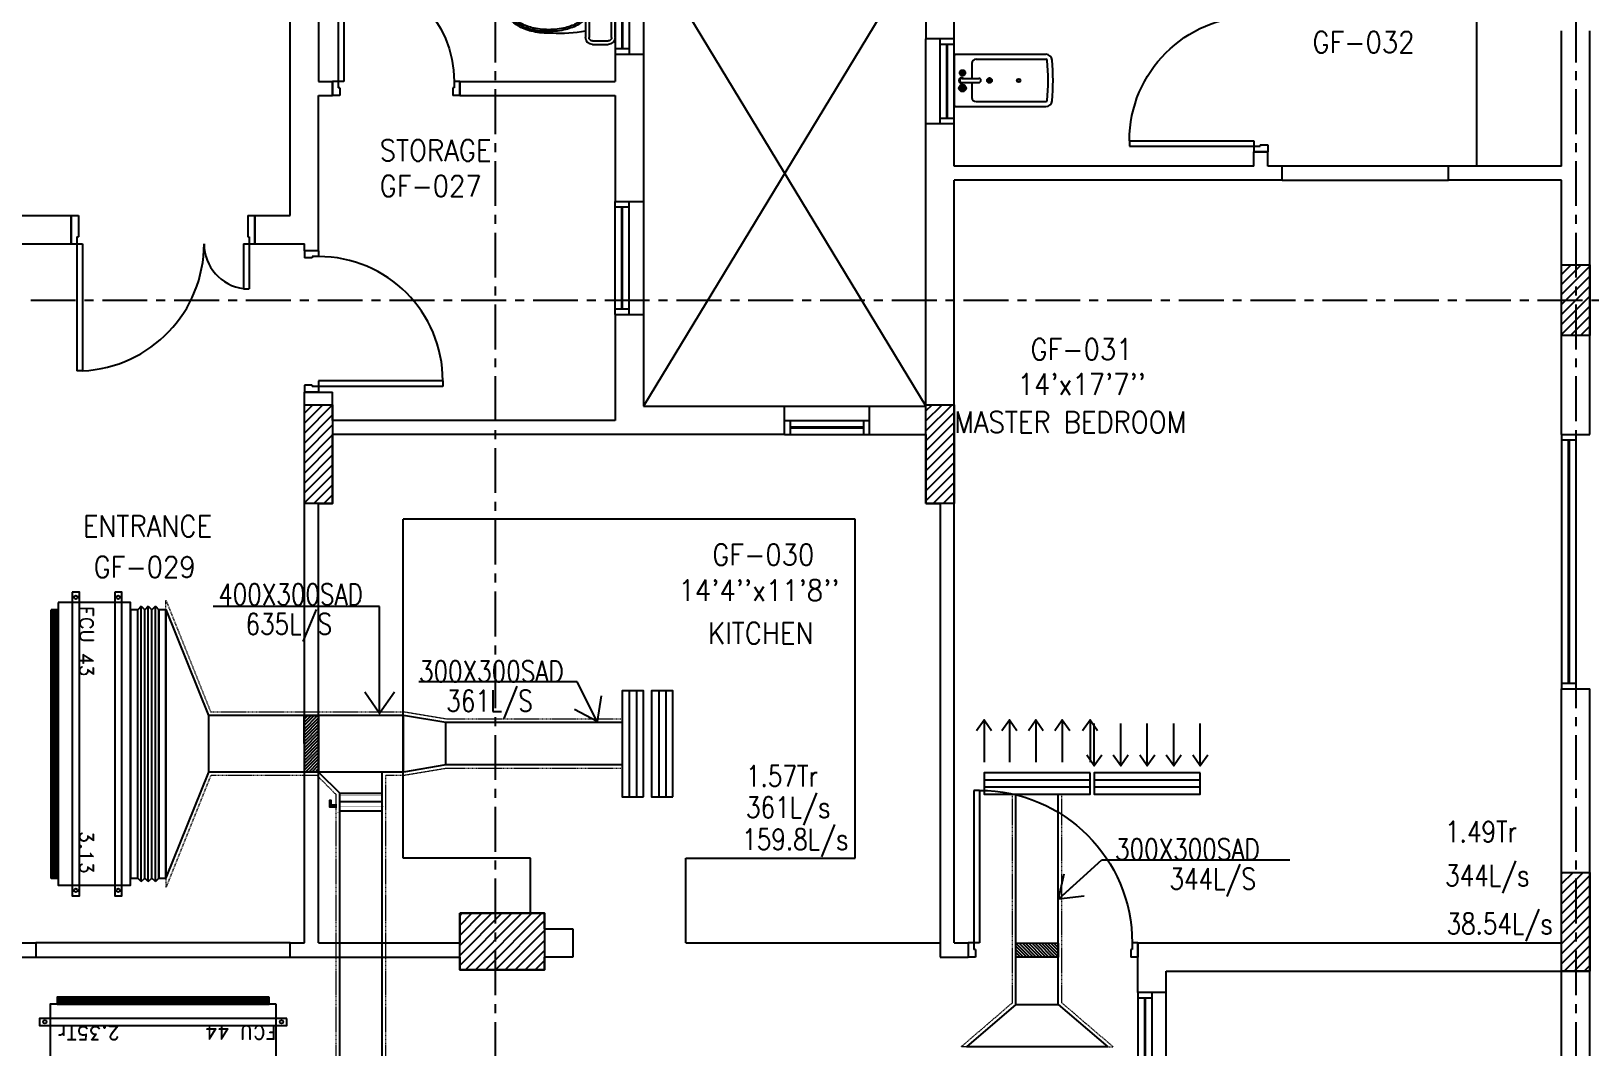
# Model space of a CAD drawing. Header units: millimetres. Extents: x -1288794 to 2153086, y -2701644 to -1428868.
# Drawn here: x 982575 to 993609, y -1500654 to -1493463 of the extents above; entities that cross this region are included whole.
import ezdxf

# ---------------------------------------------------------------- set-up
doc = ezdxf.new("R2010")
doc.units = ezdxf.units.MM
doc.header["$LTSCALE"] = 100
for name, pattern in [('CENTER', [50.8, 31.75, -6.35, 6.35, -6.35]), ('DASHED2', [9.525, 6.35, -3.175]), ('HIDDEN', [9.525, 6.35, -3.175])]:
    doc.linetypes.add(name, pattern=pattern)
for name, color, linetype in [('A-ANNO-TEXT', 8, 'Continuous'), ('A-DOOR', 4, 'Continuous'), ('A-FLOR-OVHD', 4, 'DASHED2'), ('A-FLOR-PFIX', 8, 'Continuous'), ('A-FLOR-SPCL', 8, 'Continuous'), ('A-GLAZ', 5, 'Continuous'), ('A-GRID', 253, 'CENTER'), ('A-WALL-FULL', 8, 'Continuous'), ('AC- VD', 5, 'Continuous'), ('AC-FD', 1, 'Continuous'), ('AC-HLTEXT', 100, 'Continuous'), ('AC-SAD', 3, 'Continuous'), ('AC-SAD TEXT', 3, 'Continuous'), ('FCU-AC', 160, 'Continuous'), ('L1-E014-C22-VAC (08-08-2010)$0$ETA-AC-DAMPER', 4, 'Continuous'), ('RETURN GRILL RIGHT', 1, 'Continuous'), ('S-COL- HACT.', 9, 'Continuous'), ('S-COL.', 8, 'Continuous'), ('SAD RIGHT', 3, 'Continuous'), ('SUPPLY GRILL RIGHT', 3, 'Continuous')]:
    doc.layers.add(name, color=color, linetype=linetype)
doc.layers.add('INSULATION', color=1, linetype='Continuous', lineweight=5)
doc.styles.add('ROMAND', font='romand')
doc.styles.add('ROMANS', font='romans.shx', dxfattribs={"width": 0.8})
doc.styles.add('SIMPLEX', font='simplex.shx', dxfattribs={"width": 0.8})
doc.dimstyles.new('100 of DIM2', dxfattribs={"dimscale": 0, "dimtxt": 200, "dimasz": 150, "dimexe": 75, "dimexo": 200, "dimgap": 75, "dimtad": 1, "dimdec": 0, "dimrnd": 5, "dimzin": 0, "dimdsep": 46, "dimtxsty": 'ROMANS', "dimblk": 'ARCHTICK', "dimcen": 100, "dimclrd": 94, "dimclre": 94, "dimclrt": 2, "dimadec": 0, "dimazin": 0, "dimtfac": 1, "dimtdec": 0, "dimtofl": 0, "dimtmove": 2, "dimatfit": 3, "dimldrblk": 'OPEN90', "dimfxl": 75, "dimtolj": 1, "dimtzin": 0, "dimarcsym": 0})
pattern_1 = [(45, (2089964.023, -1109556.65), (-35.355339, 35.355339), [])]

# ---------------------------------------------------------------- blocks, each defined once
blk = doc.blocks.new('W-180')
for p, q in [((1800, 100), (0, 100)), ((1800, 0), (0, 0)), ((40, 0), (40, 100)), ((1760, 100), (1760, 0))]:
    blk.add_line(p, q)
at = {"linetype": 'Continuous'}
for p, q in [((1760, 53), (40, 53)), ((1760, 47), (40, 47))]:
    blk.add_line(p, q, dxfattribs=at)
blk = doc.blocks.new('BIDET-1')
for p, q in [((175, 0), (-175, 0)), ((-185, -10), (-185, -649)), ((-39, -59), (-69, -59)), ((-54, -44), (-54, -74)), ((-15, -54), (-15, -174)), ((15, -54), (15, -174)), ((39, -59), (69, -59)), ((54, -44), (54, -74)), ((185, -10), (185, -649)), ((-150, -155), (-150, -649)), ((-15, -125), (-120, -125)), ((120, -125), (15, -125)), ((150, -155), (150, -649)), ((12, -250), (-12, -250)), ((-9, -259), (9, -241)), ((-9, -241), (9, -259)), ((0, -238), (0, -262))]:
    blk.add_line(p, q)
for centre, radius in [((-54, -59), 25), ((-54, -59), 20), ((-54, -59), 15.2), ((-54, -59), 10.2), ((54, -59), 20), ((54, -59), 15.2), ((54, -59), 10.2), ((0, -250), 17.5), ((0, -250), 12.5), ((0, -457), 12.5), ((0, -457), 10)]:
    blk.add_circle(centre, radius)
for centre, radius, start, end in [((-175, -10), 10, 90, 180), ((175, -10), 10, 0, 90), ((0, -54), 20, 318.5904, 221.4096), ((0, -54), 15, 0, 180), ((-120, -155), 30, 90, 180), ((0, -174), 15, 180, 0), ((120, -155), 30, 0, 90), ((-140, -649), 45, 180, 265.2062), ((-140, -649), 10, 180, 265.2062), ((0, 1020), 1685, 265.2062, 274.7938), ((140, -649), 10, 274.7938, 0), ((140, -649), 45, 274.7938, 0), ((0, 1020), 1720, 265.2062, 274.7938)]:
    blk.add_arc(centre, radius, start, end)
blk = doc.blocks.new('D-100-R1')
for p, q in [((-80, 980), (-80, 100)), ((-80, 980), (-40, 980)), ((-40, 980), (-40, 55)), ((-1000, 100), (-1000, 0)), ((-1000, 100), (-960, 100)), ((-960, 100), (-960, 55)), ((-960, 55), (-950, 55)), ((-950, 55), (-950, 0)), ((-80, 100), (0, 100)), ((-50, 55), (-50, 0)), ((-50, 55), (-40, 55)), ((-50, 0), (0, 0)), ((0, 100), (0, 0)), ((-1000, 0), (-950, 0))]:
    blk.add_line(p, q)
at = {"linetype": 'Continuous'}
blk.add_arc((-80, 100), 880, 90, 180, dxfattribs=at)
blk = doc.blocks.new('D-90-R1')
for p, q in [((-80, 880), (-40, 880)), ((-80, 880), (-80, 100)), ((-40, 880), (-40, 55)), ((-900, 100), (-860, 100)), ((-900, 100), (-900, 0)), ((-860, 100), (-860, 55)), ((-860, 55), (-850, 55)), ((-850, 55), (-850, 0)), ((-80, 100), (0, 100)), ((-50, 55), (-40, 55)), ((-50, 55), (-50, 0)), ((-50, 0), (0, 0)), ((0, 100), (0, 0)), ((-900, 0), (-850, 0))]:
    blk.add_line(p, q)
at = {"linetype": 'Continuous'}
blk.add_arc((-80, 100), 780, 90, 180, dxfattribs=at)
blk = doc.blocks.new('W-60')
for p, q in [((600, 100), (0, 100)), ((600, 0), (0, 0)), ((40, 0), (40, 100)), ((560, 100), (560, 0))]:
    blk.add_line(p, q)
at = {"linetype": 'Continuous'}
for p, q in [((560, 53), (40, 53)), ((560, 47), (40, 47))]:
    blk.add_line(p, q, dxfattribs=at)
blk = doc.blocks.new('D-130-R')
for p, q in [((1220, 200), (1220, 1100)), ((1220, 1100), (1260, 1100)), ((1260, 200), (1260, 1100)), ((80, 520), (40, 520)), ((40, 200), (40, 520)), ((80, 200), (80, 520)), ((0, 0), (0, 200)), ((80, 200), (0, 200)), ((40, 150), (40, 200)), ((50, 150), (40, 150)), ((50, 0), (50, 150)), ((1300, 200), (1220, 200)), ((1260, 150), (1250, 150)), ((1250, 0), (1250, 150)), ((1260, 150), (1260, 200)), ((1300, 0), (1300, 200)), ((50, 0), (0, 0)), ((1300, 0), (1250, 0))]:
    blk.add_line(p, q)
for centre, radius, start, end in [((1260, 200), 900, 92.5473, 180), ((40, 200), 320, 0, 82.8192)]:
    blk.add_arc(centre, radius, start, end)
blk = doc.blocks.new('WC-1')
for p, q in [((-210, 0), (210, 0)), ((-260, -160), (-260, -50)), ((-235, -160), (-235, -50)), ((-210, -25), (210, -25)), ((235, -50), (235, -160)), ((260, -50), (260, -160)), ((210, -185), (-210, -185)), ((210, -210), (-210, -210)), ((91, -223), (-91, -223)), ((86, -235), (-86, -235))]:
    blk.add_line(p, q)
for radius in [22.1, 17.1]:
    blk.add_circle((-6, -107), radius)
for centre, radius, start, end in [((-210, -50), 50, 90, 180), ((-210, -50), 25, 90, 180), ((210, -50), 50, 360, 90), ((210, -50), 25, 360, 90), ((-210, -160), 50, 180, 270), ((-210, -160), 25, 180, 270), ((722, -383), 904, 168.9529, 184.0632), ((210, -160), 25, 270, 360), ((210, -160), 50, 270, 360), ((178, -428), 341, 149.8586, 166.4766), ((178, -428), 328, 149.8586, 166.4766), ((69, -365), 214, 138.4152, 149.8586), ((69, -365), 201, 139.9943, 149.8586), ((-69, -365), 201, 30.1414, 40.0057), ((-69, -365), 214, 30.1414, 41.5848), ((-178, -428), 328, 13.5234, 30.1414), ((-178, -428), 341, 13.5234, 30.1414), ((352, -470), 520, 166.4766, 180), ((352, -470), 507, 166.4766, 180), ((-352, -470), 507, 360, 13.5234), ((-352, -470), 520, 360, 13.5234), ((352, -470), 532, 177.5541, 180), ((352, -470), 532, 180, 193.5234), ((352, -470), 520, 180, 193.5234), ((352, -470), 507, 180, 193.5234), ((-352, -470), 507, 346.4766, 360), ((-352, -470), 520, 346.4766, 360), ((-352, -470), 532, 346.4766, 360), ((-352, -470), 532, 360, 2.4459), ((178, -512), 353, 193.5234, 210.1414), ((178, -512), 341, 193.5234, 210.1414), ((178, -512), 328, 193.5234, 210.1414), ((-178, -512), 328, 329.8586, 346.4766), ((-178, -512), 341, 329.8586, 346.4766), ((-178, -512), 353, 329.8586, 346.4766), ((69, -575), 226, 210.1414, 234.4972), ((69, -575), 214, 210.1414, 234.4972), ((69, -575), 201, 210.1414, 234.4972), ((0, -672), 108, 234.4972, 270), ((0, -672), 95.9, 234.4972, 270), ((0, -672), 83.4, 234.4972, 270), ((0, -672), 83.4, 270, 305.5028), ((0, -672), 95.9, 270, 305.5028), ((0, -672), 108, 270, 305.5028), ((-69, -575), 201, 305.5028, 329.8586), ((-69, -575), 214, 305.5028, 329.8586), ((-69, -575), 226, 305.5028, 329.8586)]:
    blk.add_arc(centre, radius, start, end)
at = {"linetype": 'Continuous', "ltscale": 50}
blk.add_arc((-722, -383), 904, 355.9368, 11.0471, dxfattribs=at)
blk = doc.blocks.new('D-120-R1')
for p, q in [((-80, 1180), (-40, 1180)), ((-80, 1180), (-80, 100)), ((-40, 1180), (-40, 55)), ((-1200, 100), (-1160, 100)), ((-1200, 100), (-1200, 0)), ((-1160, 100), (-1160, 55)), ((-1160, 55), (-1150, 55)), ((-1150, 55), (-1150, 0)), ((-80, 100), (0, 100)), ((-50, 55), (-40, 55)), ((-50, 55), (-50, 0)), ((-50, 0), (0, 0)), ((0, 100), (0, 0)), ((-1200, 0), (-1150, 0))]:
    blk.add_line(p, q)
at = {"linetype": 'Continuous'}
blk.add_arc((-80, 100), 1080, 90, 180, dxfattribs=at)
blk = doc.blocks.new('W-120')
for p, q in [((1200, 100), (0, 100)), ((1200, 0), (0, 0)), ((40, 0), (40, 100)), ((1160, 100), (1160, 0))]:
    blk.add_line(p, q)
at = {"linetype": 'Continuous'}
for p, q in [((1160, 53), (40, 53)), ((1160, 47), (40, 47))]:
    blk.add_line(p, q, dxfattribs=at)
blk = doc.blocks.new('W-80')
for p, q in [((800, 100), (0, 100)), ((800, 0), (0, 0)), ((40, 0), (40, 100)), ((760, 100), (760, 0))]:
    blk.add_line(p, q)
at = {"linetype": 'Continuous'}
for p, q in [((760, 53), (40, 53)), ((760, 47), (40, 47))]:
    blk.add_line(p, q, dxfattribs=at)
blk = doc.blocks.new('_ArchTick')
at = {"color": 0, "linetype": 'ByBlock', "const_width": 0.15}
blk.add_lwpolyline([(-0.5, -0.5), (0.5, 0.5)], dxfattribs=at)
blk = doc.blocks.new('grill')
at = {"layer": 'SUPPLY GRILL RIGHT'}
for p, q in [((665706, -1490217), (665656, -1490217)), ((665656, -1490217), (665656, -1490967)), ((665756, -1490217), (665706, -1490217)), ((665706, -1490217), (665706, -1490967))]:
    blk.add_line(p, q, dxfattribs=at)
blk.add_lwpolyline([(665756, -1490967), (665756, -1490217), (665606, -1490217), (665606, -1490967)], close=True, dxfattribs=at)
blk = doc.blocks.new('grillreturn')
at = {"layer": 'RETURN GRILL RIGHT'}
for p, q in [((665656, -1489444), (665656, -1490194)), ((665706, -1489444), (665706, -1490194))]:
    blk.add_line(p, q, dxfattribs=at)
blk.add_lwpolyline([(665756, -1490194), (665756, -1489444), (665606, -1489444), (665606, -1490194)], close=True, dxfattribs=at)
blk = doc.blocks.new('*U356')
at = {"layer": 'L1-E014-C22-VAC (08-08-2010)$0$ETA-AC-DAMPER', "color": 5}
for p, q in [((-33, 0), (-33, 300)), ((33, 0), (33, 300))]:
    blk.add_line(p, q, dxfattribs=at)
for points, const_width in [([(-91, 300), (91, 300)], 1.82), ([(0, 0), (0, 314)], 1.5), ([(-91, 0), (91, 0)], 1.82), ([(-48, 0), (-48, -20), (48, -20), (48, 0)], 1.5)]:
    blk.add_lwpolyline(points, dxfattribs=dict(at, const_width=const_width))
at = {"layer": 'L1-E014-C22-VAC (08-08-2010)$0$ETA-AC-DAMPER', "color": 5, "const_width": 1.82}
blk.add_lwpolyline([(75, 300), (75, 0), (-75, 0), (-75, 300)], close=True, dxfattribs=at)
at = {"layer": 'L1-E014-C22-VAC (08-08-2010)$0$ETA-AC-DAMPER', "color": 5}
blk.add_lwpolyline([(6, -20), (6, -62), (40, -62), (40, -72), (-6, -72), (-6, -20)], dxfattribs=at)
blk = doc.blocks.new('fcu 2.5 tr')
h = blk.add_hatch()
h.set_pattern_fill('NET', color=3)
h.paths.add_polyline_path([(83172, -1587743), (81672, -1587743), (81672, -1587793), (83172, -1587793)])
at = {"layer": 'FCU-AC'}
for p, q in [((81672, -1587030), (81647, -1587055)), ((83172, -1587030), (81672, -1587030)), ((83197, -1587055), (83172, -1587030)), ((83197, -1587055), (81647, -1587055)), ((81672, -1587080), (81647, -1587055)), ((81672, -1587080), (81647, -1587105)), ((83197, -1587105), (81647, -1587105)), ((81672, -1587130), (81647, -1587105)), ((81672, -1587130), (81647, -1587155)), ((83172, -1587080), (81672, -1587080)), ((83172, -1587080), (81672, -1587080)), ((83172, -1587130), (81672, -1587130)), ((83172, -1587130), (81672, -1587130)), ((83197, -1587055), (83172, -1587080)), ((83197, -1587105), (83172, -1587080)), ((83197, -1587105), (83172, -1587130)), ((83197, -1587155), (83172, -1587130)), ((83197, -1587155), (81647, -1587155)), ((81672, -1587180), (81647, -1587155)), ((83197, -1587155), (83172, -1587180))]:
    blk.add_line(p, q, dxfattribs=at)
at = {"layer": 'FCU-AC', "color": 1}
for p, q in [((83172, -1586980), (81672, -1586980)), ((81672, -1586980), (81672, -1587030)), ((81672, -1587030), (83172, -1587030)), ((83172, -1587030), (83172, -1586980)), ((83172, -1587180), (81672, -1587180)), ((81672, -1587180), (81672, -1587230)), ((81672, -1587230), (83172, -1587230)), ((83172, -1587230), (83172, -1587180))]:
    blk.add_line(p, q, dxfattribs=at)
at = {"layer": 'FCU-AC'}
blk.add_lwpolyline([(81622, -1587743), (83222, -1587743), (83222, -1587230), (81622, -1587230)], close=True, dxfattribs=at)
at = {"layer": 'FCU-AC', "color": 6}
for points in [[(81547, -1587343), (83297, -1587343), (83297, -1587293), (81547, -1587293)], [(81547, -1587643), (83297, -1587643), (83297, -1587593), (81547, -1587593)]]:
    blk.add_lwpolyline(points, close=True, dxfattribs=at)
at = {"layer": 'FCU-AC', "color": 3}
blk.add_lwpolyline([(81672, -1587793), (83172, -1587793), (83172, -1587743), (81672, -1587743)], close=True, dxfattribs=at)
at = {"layer": 'FCU-AC', "color": 6}
for centre in [(81584, -1587318), (83259, -1587318), (81584, -1587618), (83259, -1587618)]:
    blk.add_circle(centre, 12.5, dxfattribs=at)
blk = doc.blocks.new('fcu 3.5 tr')
at = {"layer": 'FCU-AC'}
h = blk.add_hatch(dxfattribs=at)
h.set_pattern_fill('NET', color=3)
h.paths.add_polyline_path([(100970, -1580238), (99070, -1580238), (99070, -1580288), (100970, -1580288)])
for p, q in [((99045, -1579550), (99070, -1579525)), ((100970, -1579525), (99070, -1579525)), ((100995, -1579550), (100970, -1579525)), ((100995, -1579550), (99045, -1579550)), ((99045, -1579550), (99070, -1579575)), ((99045, -1579600), (99070, -1579575)), ((100995, -1579600), (99045, -1579600)), ((99045, -1579600), (99070, -1579625)), ((99045, -1579650), (99070, -1579625)), ((100970, -1579575), (99070, -1579575)), ((100970, -1579575), (99070, -1579575)), ((100970, -1579625), (99070, -1579625)), ((100970, -1579625), (99070, -1579625)), ((100995, -1579550), (100970, -1579575)), ((100995, -1579600), (100970, -1579575)), ((100995, -1579600), (100970, -1579625)), ((100995, -1579650), (100970, -1579625)), ((100995, -1579650), (99045, -1579650)), ((99045, -1579650), (99070, -1579675)), ((100995, -1579650), (100970, -1579675))]:
    blk.add_line(p, q, dxfattribs=at)
at = {"layer": 'FCU-AC', "color": 1}
for p, q in [((100970, -1579475), (99070, -1579475)), ((99070, -1579475), (99070, -1579525)), ((99070, -1579525), (100970, -1579525)), ((100970, -1579525), (100970, -1579475)), ((100970, -1579675), (99070, -1579675)), ((99070, -1579675), (99070, -1579725)), ((99070, -1579725), (100970, -1579725)), ((100970, -1579725), (100970, -1579675))]:
    blk.add_line(p, q, dxfattribs=at)
at = {"layer": 'FCU-AC'}
blk.add_lwpolyline([(99020, -1580238), (101020, -1580238), (101020, -1579725), (99020, -1579725)], close=True, dxfattribs=at)
at = {"layer": 'FCU-AC', "color": 6}
for points in [[(98945, -1579838), (101095, -1579838), (101095, -1579788), (98945, -1579788)], [(98945, -1580138), (101095, -1580138), (101095, -1580088), (98945, -1580088)]]:
    blk.add_lwpolyline(points, close=True, dxfattribs=at)
at = {"layer": 'FCU-AC', "color": 3}
blk.add_lwpolyline([(99070, -1580288), (100970, -1580288), (100970, -1580238), (99070, -1580238)], close=True, dxfattribs=at)
at = {"layer": 'FCU-AC', "color": 6}
for centre in [(98982, -1579813), (101057, -1579813), (98982, -1580113), (101057, -1580113)]:
    blk.add_circle(centre, 12.5, dxfattribs=at)
blk = doc.blocks.new('SUPPLY GRILL RIGHT')
at = {"layer": 'SUPPLY GRILL RIGHT'}
for p, q in [((375, 25), (-375, 25)), ((375, -25), (375, 25)), ((375, -25), (-375, -25)), ((375, -75), (375, -25))]:
    blk.add_line(p, q, dxfattribs=at)
blk.add_lwpolyline([(-375, -75), (375, -75), (375, 75), (-375, 75)], close=True, dxfattribs=at)
for points in [[(-375, -450), (-375, -150)], [(-178.5, -450), (-178.5, -150)], [(9, -450), (9, -150)], [(196.5, -450), (196.5, -150)], [(375, -450), (375, -150)]]:
    blk.add_leader(points, dimstyle='100 of DIM2', override={"dimscale": 1, "dimasz": 75, "dimtad": 0, "dimclrd": 0, "dimfxl": 0.2}, dxfattribs=at)
blk = doc.blocks.new('RETURN GRILL RIGHT')
at = {"layer": 'RETURN GRILL RIGHT'}
for p, q in [((375, 25), (-375, 25)), ((375, -25), (-375, -25))]:
    blk.add_line(p, q, dxfattribs=at)
blk.add_lwpolyline([(-375, -75), (375, -75), (375, 75), (-375, 75)], close=True, dxfattribs=at)
for points in [[(-375, -125), (-375, -425)], [(-187.5, -125), (-187.5, -425)], [(0, -125), (0, -425)], [(187.5, -125), (187.5, -425)], [(375, -125), (375, -425)]]:
    blk.add_leader(points, dimstyle='100 of DIM2', override={"dimscale": 1, "dimasz": 75, "dimtad": 0, "dimclrd": 0, "dimfxl": 0.2}, dxfattribs=at)

msp = doc.modelspace()

# ---------------------------------------------------------------- hatches: boundary and pattern name
at = {"layer": 'AC-FD', "linetype": 'ByBlock'}
h = msp.add_hatch(dxfattribs=at)
h.set_pattern_fill('ANSI31', color=256, scale=5, angle=0.24732, style=0)
h.set_pattern_definition([(45.247322, (915699.068, 92843.435), (-11.27367045, 11.1767607), [])])
h.paths.add_polyline_path([(984509.5, -1498708.9), (984609.5, -1498708.4), (984608.2, -1498308.4), (984508.2, -1498308.9)])
h = msp.add_hatch(dxfattribs=at)
h.set_pattern_fill('ANSI31', color=256, scale=5, angle=90, style=0)
h.set_pattern_definition([(135, (-601926.883, -1561958.653), (-11.22532015, -11.22532015), [])])
h.paths.add_polyline_path([(989846, -1500018.7), (989846, -1499918.7), (989546, -1499918.6), (989546, -1500018.6)])
at = {"layer": 'S-COL- HACT.', "linetype": 'Continuous', "ltscale": 3}
h = msp.add_hatch(dxfattribs=at)
h.set_pattern_fill('ANSI31', color=256, scale=400, style=0)
h.set_pattern_definition(pattern_1)
h.paths.add_polyline_path([(993408.8, -1495618.6), (993408.8, -1495118.6), (993608.8, -1495118.6), (993608.8, -1495618.6)])
h = msp.add_hatch(dxfattribs=at)
h.set_pattern_fill('ANSI31', color=256, scale=400, style=0)
h.set_pattern_definition(pattern_1)
h.paths.add_polyline_path([(984508.8, -1496807.9), (984508.8, -1496107.9), (984708.8, -1496107.9), (984708.8, -1496807.9)])
h = msp.add_hatch(dxfattribs=at)
h.set_pattern_fill('ANSI31', color=256, scale=400, style=0)
h.set_pattern_definition(pattern_1)
h.paths.add_polyline_path([(988908.8, -1496807.9), (988908.8, -1496107.9), (989108.8, -1496107.9), (989108.8, -1496807.9)])
h = msp.add_hatch(dxfattribs=at)
h.set_pattern_fill('ANSI31', color=256, scale=400, style=0)
h.set_pattern_definition(pattern_1)
h.paths.add_polyline_path([(993408.8, -1500118.6), (993408.8, -1499418.6), (993608.8, -1499418.6), (993608.8, -1500118.6)])
h = msp.add_hatch(dxfattribs=at)
h.set_pattern_fill('ANSI31', color=256, scale=400, style=0)
h.set_pattern_definition([(45, (2089964.023, -1109546.65), (-35.355339, 35.355339), [])])
h.paths.add_polyline_path([(985608.8, -1499708.6), (986208.8, -1499708.6), (986208.8, -1500108.6), (985608.8, -1500108.6)])

# ---------------------------------------------------------------- linework, layer by layer
at = {"layer": 'A-FLOR-OVHD', "linetype": 'Continuous', "ltscale": 3}
for p, q in [((992608.8, -1494418.6), (991429.7, -1494418.6)), ((991429.7, -1494518.6), (992608.8, -1494518.6)), ((984408.8, -1499918.6), (982608.8, -1499918.6)), ((982608.8, -1500018.6), (984408.8, -1500018.6))]:
    msp.add_line(p, q, dxfattribs=at)
at = {"layer": 'A-FLOR-SPCL', "ltscale": 3}
for p, q in [((992808.8, -1494418.6), (992808.8, -1492268.6)), ((988908.8, -1492818.6), (986908.8, -1496118.6)), ((986908.8, -1492818.6), (988908.8, -1496118.6)), ((988408.8, -1496918.6), (985208.8, -1496918.6)), ((985208.8, -1499318.6), (985208.8, -1496918.6)), ((988408.8, -1499318.6), (988408.8, -1496918.6)), ((986108.8, -1499318.6), (985208.8, -1499318.6)), ((986108.8, -1499708.6), (986108.8, -1499318.6)), ((987208.8, -1499918.6), (987208.8, -1499318.6)), ((987208.8, -1499318.6), (988408.8, -1499318.6)), ((987208.8, -1499918.6), (989008.8, -1499918.6)), ((989108.8, -1499918.6), (989208.8, -1499918.6)), ((989008.8, -1500018.6), (989208.8, -1500018.6)), ((993408.8, -1501618.6), (993408.8, -1500118.6)), ((993608.8, -1501618.6), (993608.8, -1500118.6))]:
    msp.add_line(p, q, dxfattribs=at)
at = {"layer": 'A-GLAZ', "ltscale": 3}
for p, q in [((986908.8, -1493025.5), (986908.8, -1493625.5)), ((988908.8, -1494118.6), (988908.8, -1493518.6)), ((986908.8, -1494668.6), (986908.8, -1495468.6)), ((987908.8, -1496118.6), (988508.8, -1496118.6)), ((990608.8, -1501468.6), (990608.8, -1500268.6))]:
    msp.add_line(p, q, dxfattribs=at)
at = {"layer": 'A-GRID', "ltscale": 0.1}
for p, q in [((985858.8, -1466442.6), (985858.8, -1514577)), ((993508.8, -1466442.6), (993508.8, -1514577)), ((956155.5, -1495368.6), (999695.1, -1495368.6))]:
    msp.add_line(p, q, dxfattribs=at)
at = {"layer": 'A-WALL-FULL', "ltscale": 3}
for p, q in [((984408.8, -1494768.6), (984408.8, -1491468.6)), ((989108.8, -1493518.6), (989108.8, -1491668.6)), ((984608.8, -1492818.6), (984608.8, -1493818.6)), ((988908.8, -1492818.6), (988908.8, -1493518.6)), ((993408.8, -1494418.6), (993408.8, -1493460.2)), ((993608.8, -1496318.6), (993608.8, -1493460.2)), ((989108.8, -1493518.6), (988908.8, -1493518.6)), ((986708.8, -1493625.5), (986908.8, -1493625.5)), ((986708.8, -1493625.5), (986708.8, -1493818.6)), ((986708.8, -1493625.5), (986908.8, -1493625.5)), ((986908.8, -1493625.5), (986908.8, -1494668.6)), ((984608.8, -1493818.6), (984708.8, -1493818.6)), ((984708.8, -1493918.6), (984708.8, -1493818.6)), ((985608.8, -1493818.6), (986708.8, -1493818.6)), ((985608.8, -1493918.6), (985608.8, -1493818.6)), ((984608.8, -1495018.6), (984608.8, -1493918.6)), ((984608.8, -1493918.6), (984708.8, -1493918.6)), ((985608.8, -1493918.6), (986708.8, -1493918.6)), ((986708.8, -1493918.6), (986708.8, -1494668.6)), ((988908.8, -1496118.6), (988908.8, -1494118.6)), ((989108.8, -1494118.6), (988908.8, -1494118.6)), ((989108.8, -1494418.6), (989108.8, -1494118.6)), ((991329.7, -1494318.6), (991229.7, -1494318.6)), ((991229.7, -1494418.6), (991229.7, -1494318.6)), ((991329.7, -1494418.6), (991329.7, -1494318.6)), ((991229.7, -1494418.6), (989108.8, -1494418.6)), ((991429.7, -1494418.6), (991329.7, -1494418.6)), ((991429.7, -1494518.6), (991429.7, -1494418.6)), ((993408.8, -1494418.6), (992608.8, -1494418.6)), ((992608.8, -1494518.6), (992608.8, -1494418.6)), ((991429.7, -1494518.6), (989108.8, -1494518.6)), ((989108.8, -1499918.6), (989108.8, -1494518.6)), ((993408.8, -1494518.6), (992608.8, -1494518.6)), ((993408.8, -1496318.6), (993408.8, -1494518.6)), ((986708.8, -1494668.6), (986908.8, -1494668.6)), ((982508.8, -1494768.6), (982858.8, -1494768.6)), ((982858.8, -1494968.6), (982858.8, -1494768.6)), ((984158.8, -1494768.6), (984408.8, -1494768.6)), ((984158.8, -1494968.6), (984158.8, -1494768.6)), ((982508.8, -1494968.6), (982858.8, -1494968.6)), ((984158.8, -1494968.6), (984508.8, -1494968.6)), ((984508.8, -1495018.6), (984508.8, -1494968.6)), ((984608.8, -1495018.6), (984508.8, -1495018.6)), ((986708.8, -1495468.6), (986908.8, -1495468.6)), ((986708.8, -1495468.6), (986708.8, -1496218.6)), ((986908.8, -1495468.6), (986908.8, -1496118.6)), ((984508.8, -1499918.6), (984508.8, -1496018.6)), ((984608.8, -1496018.6), (984508.8, -1496018.6)), ((986908.8, -1496118.6), (987908.8, -1496118.6)), ((987908.8, -1496318.6), (987908.8, -1496118.6)), ((988508.8, -1496318.6), (988508.8, -1496118.6)), ((988508.8, -1496118.6), (988908.8, -1496118.6)), ((986708.8, -1496218.6), (984708.8, -1496218.6)), ((986708.8, -1496318.6), (984708.8, -1496318.6)), ((987908.8, -1496318.6), (986708.8, -1496318.6)), ((988508.8, -1496318.6), (988908.8, -1496318.6)), ((993408.8, -1496318.6), (993608.8, -1496318.6)), ((984608.8, -1499918.6), (984608.8, -1496807.9)), ((989008.8, -1496807.9), (989008.8, -1500018.6)), ((993408.8, -1498118.6), (993608.8, -1498118.6)), ((993408.8, -1499918.6), (993408.8, -1498118.6)), ((993608.8, -1500118.6), (993608.8, -1498118.6)), ((982508.8, -1499918.6), (982608.8, -1499918.6)), ((982608.8, -1499918.6), (982608.8, -1500018.6)), ((984408.8, -1500018.6), (984408.8, -1499918.6)), ((984408.8, -1499918.6), (984508.8, -1499918.6)), ((984608.8, -1499918.6), (985608.8, -1499918.6)), ((990408.8, -1500268.6), (990408.8, -1499918.6)), ((990408.8, -1499918.6), (993408.8, -1499918.6)), ((982508.8, -1500018.6), (982608.8, -1500018.6)), ((984408.8, -1500018.6), (985608.8, -1500018.6)), ((990608.8, -1500118.6), (993608.8, -1500118.6)), ((990608.8, -1500268.6), (990608.8, -1500118.6)), ((990608.8, -1500268.6), (990408.8, -1500268.6))]:
    msp.add_line(p, q, dxfattribs=at)
at = {"layer": 'A-WALL-FULL', "linetype": 'Continuous', "ltscale": 3}
for p, q in [((984508.8, -1496018.6), (984708.8, -1496018.6)), ((984708.8, -1496218.6), (984708.8, -1496018.6)), ((984708.8, -1496807.9), (984708.8, -1496318.6)), ((988908.8, -1496318.6), (988908.8, -1496807.9)), ((984608.8, -1496807.9), (984708.8, -1496807.9)), ((988908.8, -1496807.9), (989008.8, -1496807.9)), ((986208.8, -1499708.6), (985608.8, -1499708.6)), ((985608.8, -1499708.6), (985608.8, -1499918.6)), ((986208.8, -1499818.6), (986208.8, -1499708.6)), ((986208.8, -1499818.6), (986408.8, -1499818.6)), ((986408.8, -1499818.6), (986408.8, -1500018.6)), ((985608.8, -1500018.6), (985608.8, -1500108.6)), ((986408.8, -1500018.6), (986208.8, -1500018.6)), ((986208.8, -1500108.6), (986208.8, -1500018.6)), ((985608.8, -1500108.6), (986208.8, -1500108.6))]:
    msp.add_line(p, q, dxfattribs=at)
at = {"layer": 'AC-FD', "linetype": 'ByBlock'}
for points in [[(984508.2, -1498308.9), (984608.2, -1498308.4), (984609.5, -1498708.4), (984509.5, -1498708.9)], [(989546, -1500018.6), (989546, -1499918.6), (989846, -1499918.7), (989846, -1500018.7)]]:
    msp.add_lwpolyline(points, close=True, dxfattribs=at)
at = {"layer": 'AC-SAD'}
for p, q in [((983528.9, -1497558.4), (983828.9, -1498308.4)), ((983528.9, -1497558.4), (983528.9, -1499458.4)), ((985209.5, -1498308.4), (983828.9, -1498308.4)), ((983828.9, -1498308.4), (983828.9, -1498708.4)), ((985209.5, -1498708.4), (985209.5, -1498308.4)), ((985509.5, -1498358.4), (985209.5, -1498308.4)), ((986759.5, -1498358.4), (985509.5, -1498358.4)), ((985509.5, -1498658.4), (985509.5, -1498358.4)), ((985509.5, -1498658.4), (985209.5, -1498708.4)), ((986759.5, -1498658.4), (985509.5, -1498658.4)), ((983828.9, -1498708.4), (983528.9, -1499458.4)), ((985209.5, -1498708.4), (983828.9, -1498708.4)), ((984609.5, -1498708.4), (984759.5, -1498858.4)), ((985059.5, -1502243.4), (985059.5, -1498708.4)), ((984759.5, -1502243.4), (984759.5, -1498858.4)), ((984759.5, -1498858.4), (985059.5, -1498858.4)), ((989546, -1500353.7), (989546, -1498863.9)), ((989846, -1500353.7), (989846, -1498863.9)), ((989546, -1500353.7), (989196, -1500653.7)), ((989546, -1500353.7), (989846, -1500353.7)), ((989846, -1500353.7), (990196, -1500653.7)), ((990196, -1500653.7), (989196, -1500653.7))]:
    msp.add_line(p, q, dxfattribs=at)
at = {"layer": 'INSULATION', "linetype": 'HIDDEN', "ltscale": 0.01}
for p, q in [((983528.9, -1497491.1), (983845.8, -1498283.4)), ((983528.9, -1497558.4), (983528.9, -1497491.1)), ((985211.5, -1498283.4), (983845.8, -1498283.4)), ((985511.5, -1498333.4), (985211.5, -1498283.4)), ((986759.5, -1498333.4), (985511.5, -1498333.4)), ((983845.8, -1498733.4), (983528.9, -1499525.7)), ((984599.1, -1498733.4), (983845.8, -1498733.4)), ((984599.1, -1498733.4), (984734.5, -1498868.8)), ((985211.5, -1498733.4), (985084.5, -1498733.4)), ((985084.5, -1502243.4, 0), (985084.5, -1498733.4)), ((985511.5, -1498683.4), (985211.5, -1498733.4)), ((986759.5, -1498683.4), (985511.5, -1498683.4)), ((984734.5, -1502243.4, 0), (984734.5, -1498868.8)), ((989521, -1500342.2), (989521, -1498863.9)), ((989871, -1500342.2), (989871, -1498863.9)), ((983528.9, -1499458.4), (983528.9, -1499525.7)), ((989208.8, -1499918.6), (989208.8, -1499918.6)), ((989521, -1500342.2), (989157.6, -1500653.7)), ((989871, -1500342.2), (990234.4, -1500653.7)), ((989196, -1500653.7), (989157.6, -1500653.7)), ((990196, -1500653.7), (990234.4, -1500653.7))]:
    msp.add_line(p, q, dxfattribs=at)
at = {"layer": 'S-COL.', "linetype": 'Continuous', "ltscale": 3}
for points in [[(993408.8, -1495618.6), (993408.8, -1495118.6), (993608.8, -1495118.6), (993608.8, -1495618.6)], [(993408.8, -1495618.6), (993408.8, -1495118.6), (993608.8, -1495118.6), (993608.8, -1495618.6)], [(993408.8, -1495618.6), (993408.8, -1495118.6), (993608.8, -1495118.6), (993608.8, -1495618.6)], [(984508.8, -1496807.9), (984508.8, -1496107.9), (984708.8, -1496107.9), (984708.8, -1496807.9)], [(984508.8, -1496807.9), (984508.8, -1496107.9), (984708.8, -1496107.9), (984708.8, -1496807.9)], [(984508.8, -1496807.9), (984508.8, -1496107.9), (984708.8, -1496107.9), (984708.8, -1496807.9)], [(988908.8, -1496807.9), (988908.8, -1496107.9), (989108.8, -1496107.9), (989108.8, -1496807.9)], [(988908.8, -1496807.9), (988908.8, -1496107.9), (989108.8, -1496107.9), (989108.8, -1496807.9)], [(988908.8, -1496807.9), (988908.8, -1496107.9), (989108.8, -1496107.9), (989108.8, -1496807.9)], [(993408.8, -1500118.6), (993408.8, -1499418.6), (993608.8, -1499418.6), (993608.8, -1500118.6)], [(993408.8, -1500118.6), (993408.8, -1499418.6), (993608.8, -1499418.6), (993608.8, -1500118.6)], [(993408.8, -1500118.6), (993408.8, -1499418.6), (993608.8, -1499418.6), (993608.8, -1500118.6)], [(985608.8, -1499708.6), (986208.8, -1499708.6), (986208.8, -1500108.6), (985608.8, -1500108.6)], [(985608.8, -1499708.6), (986208.8, -1499708.6), (986208.8, -1500108.6), (985608.8, -1500108.6)], [(985608.8, -1499708.6), (986208.8, -1499708.6), (986208.8, -1500108.6), (985608.8, -1500108.6)]]:
    msp.add_lwpolyline(points, close=True, dxfattribs=at)

# ---------------------------------------------------------------- block references
at = {"layer": 'A-DOOR', "ltscale": 3, "xscale": -1}
for name, p in [('D-90-R1', (984708.8, -1493918.6)), ('D-120-R1', (989208.8, -1500018.6))]:
    msp.add_blockref(name, p, dxfattribs=at)
at = {"layer": 'A-DOOR', "ltscale": 3, "xscale": -1, "rotation": 90}
msp.add_blockref('D-100-R1', (991329.7, -1494318.6), dxfattribs=at)
at = {"layer": 'A-DOOR', "ltscale": 3}
for name, p, rotation in [('D-130-R', (984158.8, -1494768.6), 180), ('D-100-R1', (984508.8, -1496018.6), 270)]:
    msp.add_blockref(name, p, dxfattribs=dict(at, rotation=rotation))
at = {"layer": 'A-FLOR-PFIX', "ltscale": 3, "xscale": -1, "rotation": 270}
msp.add_blockref('WC-1', (986708.8, -1493297.8), dxfattribs=at)
at = {"layer": 'A-FLOR-PFIX', "ltscale": 3, "rotation": 90}
msp.add_blockref('BIDET-1', (989108.8, -1493812.3), dxfattribs=at)
at = {"layer": 'A-GLAZ', "ltscale": 3, "xscale": -1}
for name, p, rotation in [('W-60', (986708.8, -1493625.5), 270), ('W-60', (989108.8, -1493518.6), 90), ('W-80', (986808.8, -1494668.6), 90), ('W-180', (993408.8, -1498118.6), 270), ('W-120', (990408.8, -1501468.6), 270)]:
    msp.add_blockref(name, p, dxfattribs=dict(at, rotation=rotation))
msp.add_blockref('W-60', (988508.8, -1496318.6), dxfattribs=at)
at = {"layer": 'AC- VD', "xscale": -1, "rotation": 270}
msp.add_blockref('*U356', (984759.5, -1498949.2), dxfattribs=at)
at = {"layer": 'FCU-AC', "color": 3}
for name, p, rotation in [('fcu 3.5 tr', (2563003.9, -1398488.9), 270), ('fcu 2.5 tr', (1065930.4, -3088095), 180)]:
    msp.add_blockref(name, p, dxfattribs=dict(at, rotation=rotation))
at = {"layer": 'RETURN GRILL RIGHT', "rotation": 180}
msp.add_blockref('RETURN GRILL RIGHT', (990476, -1498788.9), dxfattribs=at)
at = {"layer": 'SAD RIGHT'}
for name, p in [('grill', (321153.2, -7916.7)), ('grillreturn', (321361.3, -8689.8))]:
    msp.add_blockref(name, p, dxfattribs=at)
at = {"layer": 'SUPPLY GRILL RIGHT', "rotation": 180}
msp.add_blockref('SUPPLY GRILL RIGHT', (989696, -1498788.9), dxfattribs=at)

# ---------------------------------------------------------------- texts
at = {"layer": 'A-ANNO-TEXT', "style": 'ROMANS', "width": 0.9}
for s, p in [('GF-032', (991644.9, -1493616.4)), ('STORAGE', (985041.2, -1494382.5)), ('GF-027', (985041.2, -1494634.1)), ('GF-031', (989648.7, -1495790.2)), ("14'x17'7''", (989557.8, -1496037.9)), ('MASTER BEDROOM', (989108.8, -1496306.1)), ('ENTRANCE', (982940.6, -1497042.2)), ('GF-030', (987396.1, -1497244.4)), ('GF-029', (983016.3, -1497332)), ("14'4''x11'8''", (987156.9, -1497497.2)), ('KITCHEN', (987366.2, -1497800.6))]:
    msp.add_text(s, height=150, dxfattribs=at).set_placement(p)
at = {"layer": 'AC-HLTEXT', "style": 'ROMAND'}
for s, rotation, p in [('FCU 43', 270, (982915.9, -1497532.6)), ('3.13', 270, (982915.9, -1499126.2)), ('2.35Tr', 180, (983203.2, -1500507.7)), ('FCU 44', 180, (984312, -1500502))]:
    msp.add_text(s, height=100, rotation=rotation, dxfattribs=at).set_placement(p)
at = {"layer": 'AC-SAD TEXT', "style": 'SIMPLEX', "width": 0.8}
for s, p in [('400X300SAD', (983898.9, -1497525.8)), ('635L/S', (984092.3, -1497735.2)), ('300X300SAD', (985320.2, -1498069.9)), ('361L/S', (985513.6, -1498279.3)), ('1.57Tr', (987635.2, -1498810.9)), ('361L/s', (987635.2, -1499033.7)), ('159.8L/s', (987608.8, -1499259.3)), ('1.49Tr', (992584.5, -1499205.2)), ('300X300SAD', (990247.9, -1499330.3)), ('344L/S', (990633.1, -1499539.7)), ('344L/s', (992584.5, -1499515.4)), ('38.54L/s', (992594.9, -1499856.6))]:
    msp.add_text(s, height=150, dxfattribs=at).set_placement(p)

# ---------------------------------------------------------------- leaders
at = {"layer": 'AC-SAD TEXT'}
for points in [[(985041.7, -1498293), (985041.7, -1497537.2), (983863.2, -1497537.2)], [(986582.4, -1498351.4), (986441, -1498069.9), (985320.2, -1498069.9)], [(989847.9, -1499608.8), (990153.1, -1499330.3), (991484.1, -1499330.3)]]:
    msp.add_leader(points, dimstyle='100 of DIM2', override={"dimscale": 1, "dimtad": 0, "dimfxl": 0.2}, dxfattribs=at)

doc.saveas('drawing.dxf')
